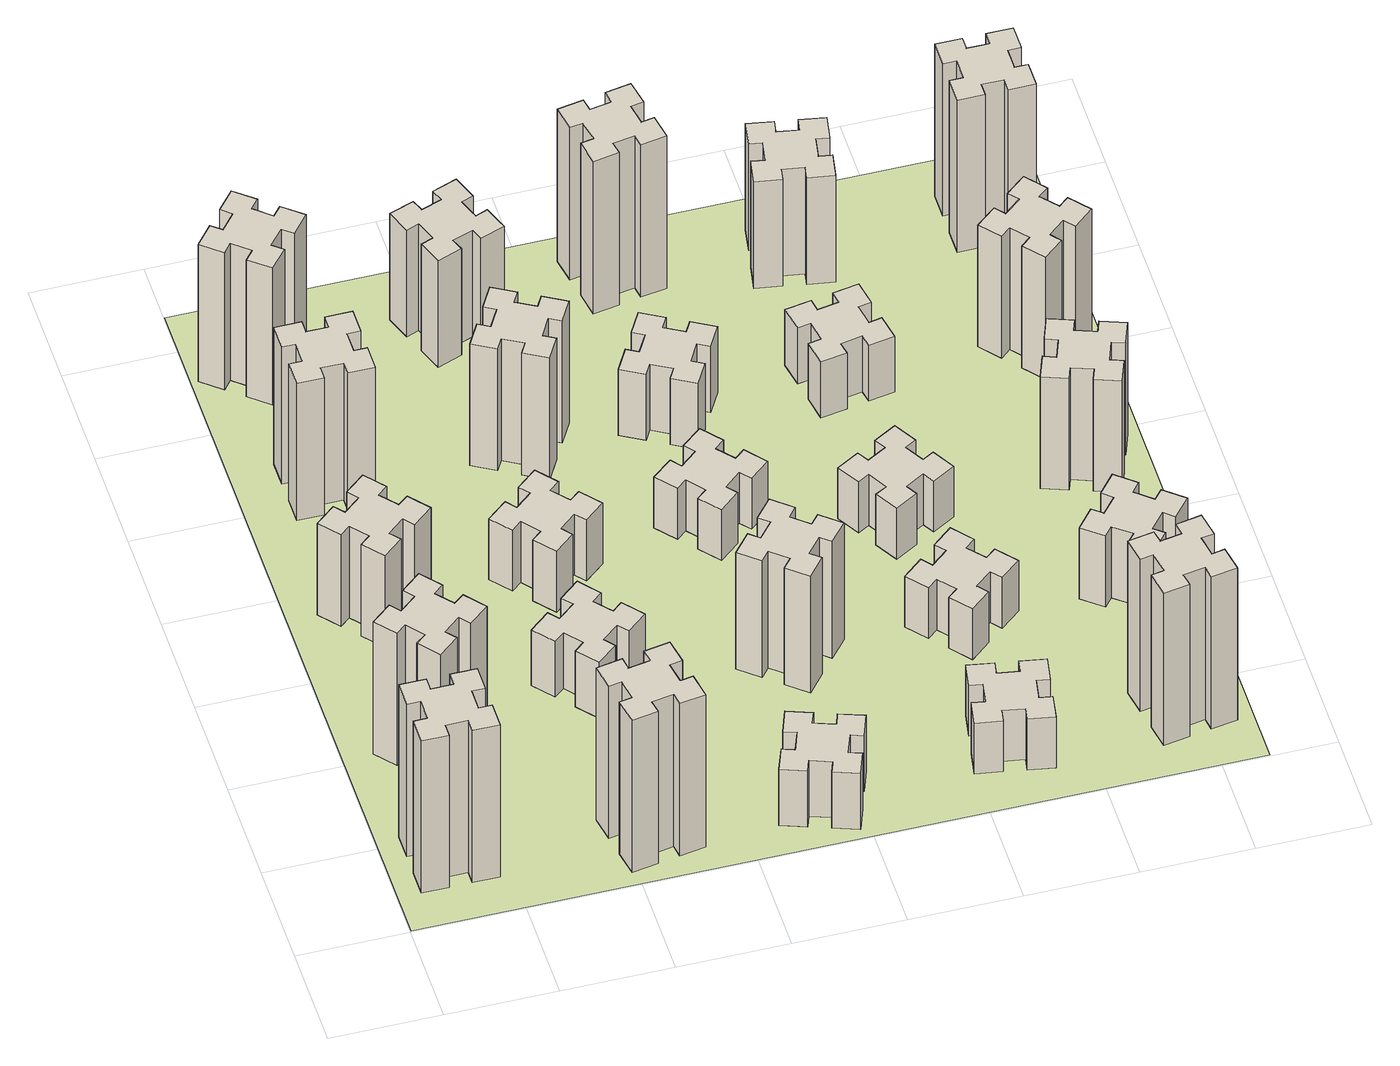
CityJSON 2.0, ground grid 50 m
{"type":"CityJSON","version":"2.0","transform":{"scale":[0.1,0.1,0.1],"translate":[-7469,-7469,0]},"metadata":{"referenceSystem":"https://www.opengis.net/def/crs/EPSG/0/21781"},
"CityObjects":{
"building1":{"type":"Building","attributes":{"class":"1000","function":"1000","usage":"1000","yearOfConstruction":2016,"roofType":"1000","measuredHeight":90,"storeysAboveGround":30,"storeysBelowGround":0},"geometry":[{"type":"Solid","lod":"1","boundaries":[[[[0,1,2,3,4,5,6,7,8,9,10,11,12,13,14,15,16,17,18,19]],[[17,16,20,21]],[[16,15,22,20]],[[15,14,23,22]],[[14,13,24,23]],[[13,12,25,24]],[[12,11,26,25]],[[11,10,27,26]],[[10,9,28,27]],[[9,8,29,28]],[[8,7,30,29]],[[7,6,31,30]],[[6,5,32,31]],[[5,4,33,32]],[[4,3,34,33]],[[3,2,35,34]],[[2,1,36,35]],[[1,0,37,36]],[[0,19,38,37]],[[19,18,39,38]],[[18,17,21,39]],[[24,25,26,27,28,29,30,31,32,33,34,35,36,37,38,39,21,20,22,23]]]]}]},
"building2":{"type":"Building","attributes":{"class":"1000","function":"1000","usage":"1000","yearOfConstruction":2016,"roofType":"1000","measuredHeight":78,"storeysAboveGround":30,"storeysBelowGround":0},"geometry":[{"type":"Solid","lod":"1","boundaries":[[[[40,41,42,43,44,45,46,47,48,49,50,51,52,53,54,55,56,57,58,59]],[[57,56,60,61]],[[56,55,62,60]],[[55,54,63,62]],[[54,53,64,63]],[[53,52,65,64]],[[52,51,66,65]],[[51,50,67,66]],[[50,49,68,67]],[[49,48,69,68]],[[48,47,70,69]],[[47,46,71,70]],[[46,45,72,71]],[[45,44,73,72]],[[44,43,74,73]],[[43,42,75,74]],[[42,41,76,75]],[[41,40,77,76]],[[40,59,78,77]],[[59,58,79,78]],[[58,57,61,79]],[[64,65,66,67,68,69,70,71,72,73,74,75,76,77,78,79,61,60,62,63]]]]}]},
"building3":{"type":"Building","attributes":{"class":"1000","function":"1000","usage":"1000","yearOfConstruction":2016,"roofType":"1000","measuredHeight":54,"storeysAboveGround":30,"storeysBelowGround":0},"geometry":[{"type":"Solid","lod":"1","boundaries":[[[[80,81,82,83,84,85,86,87,88,89,90,91,92,93,94,95,96,97,98,99]],[[97,96,100,101]],[[96,95,102,100]],[[95,94,103,102]],[[94,93,104,103]],[[93,92,105,104]],[[92,91,106,105]],[[91,90,107,106]],[[90,89,108,107]],[[89,88,109,108]],[[88,87,110,109]],[[87,86,111,110]],[[86,85,112,111]],[[85,84,113,112]],[[84,83,114,113]],[[83,82,115,114]],[[82,81,116,115]],[[81,80,117,116]],[[80,99,118,117]],[[99,98,119,118]],[[98,97,101,119]],[[104,105,106,107,108,109,110,111,112,113,114,115,116,117,118,119,101,100,102,103]]]]}]},
"building4":{"type":"Building","attributes":{"class":"1000","function":"1000","usage":"1000","yearOfConstruction":2016,"roofType":"1000","measuredHeight":81,"storeysAboveGround":30,"storeysBelowGround":0},"geometry":[{"type":"Solid","lod":"1","boundaries":[[[[120,121,122,123,124,125,126,127,128,129,130,131,132,133,134,135,136,137,138,139]],[[137,136,140,141]],[[136,135,142,140]],[[135,134,143,142]],[[134,133,144,143]],[[133,132,145,144]],[[132,131,146,145]],[[131,130,147,146]],[[130,129,148,147]],[[129,128,149,148]],[[128,127,150,149]],[[127,126,151,150]],[[126,125,152,151]],[[125,124,153,152]],[[124,123,154,153]],[[123,122,155,154]],[[122,121,156,155]],[[121,120,157,156]],[[120,139,158,157]],[[139,138,159,158]],[[138,137,141,159]],[[144,145,146,147,148,149,150,151,152,153,154,155,156,157,158,159,141,140,142,143]]]]}]},
"building5":{"type":"Building","attributes":{"class":"1000","function":"1000","usage":"1000","yearOfConstruction":2016,"roofType":"1000","measuredHeight":90,"storeysAboveGround":30,"storeysBelowGround":0},"geometry":[{"type":"Solid","lod":"1","boundaries":[[[[160,161,162,163,164,165,166,167,168,169,170,171,172,173,174,175,176,177,178,179]],[[177,176,180,181]],[[176,175,182,180]],[[175,174,183,182]],[[174,173,184,183]],[[173,172,185,184]],[[172,171,186,185]],[[171,170,187,186]],[[170,169,188,187]],[[169,168,189,188]],[[168,167,190,189]],[[167,166,191,190]],[[166,165,192,191]],[[165,164,193,192]],[[164,163,194,193]],[[163,162,195,194]],[[162,161,196,195]],[[161,160,197,196]],[[160,179,198,197]],[[179,178,199,198]],[[178,177,181,199]],[[184,185,186,187,188,189,190,191,192,193,194,195,196,197,198,199,181,180,182,183]]]]}]},
"building6":{"type":"Building","attributes":{"class":"1000","function":"1000","usage":"1000","yearOfConstruction":2016,"roofType":"1000","measuredHeight":81,"storeysAboveGround":30,"storeysBelowGround":0},"geometry":[{"type":"Solid","lod":"1","boundaries":[[[[200,201,202,203,204,205,206,207,208,209,210,211,212,213,214,215,216,217,218,219]],[[217,216,220,221]],[[216,215,222,220]],[[215,214,223,222]],[[214,213,224,223]],[[213,212,225,224]],[[212,211,226,225]],[[211,210,227,226]],[[210,209,228,227]],[[209,208,229,228]],[[208,207,230,229]],[[207,206,231,230]],[[206,205,232,231]],[[205,204,233,232]],[[204,203,234,233]],[[203,202,235,234]],[[202,201,236,235]],[[201,200,237,236]],[[200,219,238,237]],[[219,218,239,238]],[[218,217,221,239]],[[224,225,226,227,228,229,230,231,232,233,234,235,236,237,238,239,221,220,222,223]]]]}]},
"building7":{"type":"Building","attributes":{"class":"1000","function":"1000","usage":"1000","yearOfConstruction":2016,"roofType":"1000","measuredHeight":33,"storeysAboveGround":30,"storeysBelowGround":0},"geometry":[{"type":"Solid","lod":"1","boundaries":[[[[240,241,242,243,244,245,246,247,248,249,250,251,252,253,254,255,256,257,258,259]],[[257,256,260,261]],[[256,255,262,260]],[[255,254,263,262]],[[254,253,264,263]],[[253,252,265,264]],[[252,251,266,265]],[[251,250,267,266]],[[250,249,268,267]],[[249,248,269,268]],[[248,247,270,269]],[[247,246,271,270]],[[246,245,272,271]],[[245,244,273,272]],[[244,243,274,273]],[[243,242,275,274]],[[242,241,276,275]],[[241,240,277,276]],[[240,259,278,277]],[[259,258,279,278]],[[258,257,261,279]],[[264,265,266,267,268,269,270,271,272,273,274,275,276,277,278,279,261,260,262,263]]]]}]},
"building8":{"type":"Building","attributes":{"class":"1000","function":"1000","usage":"1000","yearOfConstruction":2016,"roofType":"1000","measuredHeight":36,"storeysAboveGround":30,"storeysBelowGround":0},"geometry":[{"type":"Solid","lod":"1","boundaries":[[[[280,281,282,283,284,285,286,287,288,289,290,291,292,293,294,295,296,297,298,299]],[[297,296,300,301]],[[296,295,302,300]],[[295,294,303,302]],[[294,293,304,303]],[[293,292,305,304]],[[292,291,306,305]],[[291,290,307,306]],[[290,289,308,307]],[[289,288,309,308]],[[288,287,310,309]],[[287,286,311,310]],[[286,285,312,311]],[[285,284,313,312]],[[284,283,314,313]],[[283,282,315,314]],[[282,281,316,315]],[[281,280,317,316]],[[280,299,318,317]],[[299,298,319,318]],[[298,297,301,319]],[[304,305,306,307,308,309,310,311,312,313,314,315,316,317,318,319,301,300,302,303]]]]}]},
"building9":{"type":"Building","attributes":{"class":"1000","function":"1000","usage":"1000","yearOfConstruction":2016,"roofType":"1000","measuredHeight":33,"storeysAboveGround":30,"storeysBelowGround":0},"geometry":[{"type":"Solid","lod":"1","boundaries":[[[[320,321,322,323,324,325,326,327,328,329,330,331,332,333,334,335,336,337,338,339]],[[337,336,340,341]],[[336,335,342,340]],[[335,334,343,342]],[[334,333,344,343]],[[333,332,345,344]],[[332,331,346,345]],[[331,330,347,346]],[[330,329,348,347]],[[329,328,349,348]],[[328,327,350,349]],[[327,326,351,350]],[[326,325,352,351]],[[325,324,353,352]],[[324,323,354,353]],[[323,322,355,354]],[[322,321,356,355]],[[321,320,357,356]],[[320,339,358,357]],[[339,338,359,358]],[[338,337,341,359]],[[344,345,346,347,348,349,350,351,352,353,354,355,356,357,358,359,341,340,342,343]]]]}]},
"building10":{"type":"Building","attributes":{"class":"1000","function":"1000","usage":"1000","yearOfConstruction":2016,"roofType":"1000","measuredHeight":72,"storeysAboveGround":30,"storeysBelowGround":0},"geometry":[{"type":"Solid","lod":"1","boundaries":[[[[360,361,362,363,364,365,366,367,368,369,370,371,372,373,374,375,376,377,378,379]],[[377,376,380,381]],[[376,375,382,380]],[[375,374,383,382]],[[374,373,384,383]],[[373,372,385,384]],[[372,371,386,385]],[[371,370,387,386]],[[370,369,388,387]],[[369,368,389,388]],[[368,367,390,389]],[[367,366,391,390]],[[366,365,392,391]],[[365,364,393,392]],[[364,363,394,393]],[[363,362,395,394]],[[362,361,396,395]],[[361,360,397,396]],[[360,379,398,397]],[[379,378,399,398]],[[378,377,381,399]],[[384,385,386,387,388,389,390,391,392,393,394,395,396,397,398,399,381,380,382,383]]]]}]},
"building11":{"type":"Building","attributes":{"class":"1000","function":"1000","usage":"1000","yearOfConstruction":2016,"roofType":"1000","measuredHeight":63,"storeysAboveGround":30,"storeysBelowGround":0},"geometry":[{"type":"Solid","lod":"1","boundaries":[[[[400,401,402,403,404,405,406,407,408,409,410,411,412,413,414,415,416,417,418,419]],[[417,416,420,421]],[[416,415,422,420]],[[415,414,423,422]],[[414,413,424,423]],[[413,412,425,424]],[[412,411,426,425]],[[411,410,427,426]],[[410,409,428,427]],[[409,408,429,428]],[[408,407,430,429]],[[407,406,431,430]],[[406,405,432,431]],[[405,404,433,432]],[[404,403,434,433]],[[403,402,435,434]],[[402,401,436,435]],[[401,400,437,436]],[[400,419,438,437]],[[419,418,439,438]],[[418,417,421,439]],[[424,425,426,427,428,429,430,431,432,433,434,435,436,437,438,439,421,420,422,423]]]]}]},
"building12":{"type":"Building","attributes":{"class":"1000","function":"1000","usage":"1000","yearOfConstruction":2016,"roofType":"1000","measuredHeight":69,"storeysAboveGround":30,"storeysBelowGround":0},"geometry":[{"type":"Solid","lod":"1","boundaries":[[[[440,441,442,443,444,445,446,447,448,449,450,451,452,453,454,455,456,457,458,459]],[[457,456,460,461]],[[456,455,462,460]],[[455,454,463,462]],[[454,453,464,463]],[[453,452,465,464]],[[452,451,466,465]],[[451,450,467,466]],[[450,449,468,467]],[[449,448,469,468]],[[448,447,470,469]],[[447,446,471,470]],[[446,445,472,471]],[[445,444,473,472]],[[444,443,474,473]],[[443,442,475,474]],[[442,441,476,475]],[[441,440,477,476]],[[440,459,478,477]],[[459,458,479,478]],[[458,457,461,479]],[[464,465,466,467,468,469,470,471,472,473,474,475,476,477,478,479,461,460,462,463]]]]}]},
"building13":{"type":"Building","attributes":{"class":"1000","function":"1000","usage":"1000","yearOfConstruction":2016,"roofType":"1000","measuredHeight":30,"storeysAboveGround":30,"storeysBelowGround":0},"geometry":[{"type":"Solid","lod":"1","boundaries":[[[[480,481,482,483,484,485,486,487,488,489,490,491,492,493,494,495,496,497,498,499]],[[497,496,500,501]],[[496,495,502,500]],[[495,494,503,502]],[[494,493,504,503]],[[493,492,505,504]],[[492,491,506,505]],[[491,490,507,506]],[[490,489,508,507]],[[489,488,509,508]],[[488,487,510,509]],[[487,486,511,510]],[[486,485,512,511]],[[485,484,513,512]],[[484,483,514,513]],[[483,482,515,514]],[[482,481,516,515]],[[481,480,517,516]],[[480,499,518,517]],[[499,498,519,518]],[[498,497,501,519]],[[504,505,506,507,508,509,510,511,512,513,514,515,516,517,518,519,501,500,502,503]]]]}]},
"building14":{"type":"Building","attributes":{"class":"1000","function":"1000","usage":"1000","yearOfConstruction":2016,"roofType":"1000","measuredHeight":39,"storeysAboveGround":30,"storeysBelowGround":0},"geometry":[{"type":"Solid","lod":"1","boundaries":[[[[520,521,522,523,524,525,526,527,528,529,530,531,532,533,534,535,536,537,538,539]],[[537,536,540,541]],[[536,535,542,540]],[[535,534,543,542]],[[534,533,544,543]],[[533,532,545,544]],[[532,531,546,545]],[[531,530,547,546]],[[530,529,548,547]],[[529,528,549,548]],[[528,527,550,549]],[[527,526,551,550]],[[526,525,552,551]],[[525,524,553,552]],[[524,523,554,553]],[[523,522,555,554]],[[522,521,556,555]],[[521,520,557,556]],[[520,539,558,557]],[[539,538,559,558]],[[538,537,541,559]],[[544,545,546,547,548,549,550,551,552,553,554,555,556,557,558,559,541,540,542,543]]]]}]},
"building15":{"type":"Building","attributes":{"class":"1000","function":"1000","usage":"1000","yearOfConstruction":2016,"roofType":"1000","measuredHeight":30,"storeysAboveGround":30,"storeysBelowGround":0},"geometry":[{"type":"Solid","lod":"1","boundaries":[[[[560,561,562,563,564,565,566,567,568,569,570,571,572,573,574,575,576,577,578,579]],[[577,576,580,581]],[[576,575,582,580]],[[575,574,583,582]],[[574,573,584,583]],[[573,572,585,584]],[[572,571,586,585]],[[571,570,587,586]],[[570,569,588,587]],[[569,568,589,588]],[[568,567,590,589]],[[567,566,591,590]],[[566,565,592,591]],[[565,564,593,592]],[[564,563,594,593]],[[563,562,595,594]],[[562,561,596,595]],[[561,560,597,596]],[[560,579,598,597]],[[579,578,599,598]],[[578,577,581,599]],[[584,585,586,587,588,589,590,591,592,593,594,595,596,597,598,599,581,580,582,583]]]]}]},
"building16":{"type":"Building","attributes":{"class":"1000","function":"1000","usage":"1000","yearOfConstruction":2016,"roofType":"1000","measuredHeight":90,"storeysAboveGround":30,"storeysBelowGround":0},"geometry":[{"type":"Solid","lod":"1","boundaries":[[[[600,601,602,603,604,605,606,607,608,609,610,611,612,613,614,615,616,617,618,619]],[[617,616,620,621]],[[616,615,622,620]],[[615,614,623,622]],[[614,613,624,623]],[[613,612,625,624]],[[612,611,626,625]],[[611,610,627,626]],[[610,609,628,627]],[[609,608,629,628]],[[608,607,630,629]],[[607,606,631,630]],[[606,605,632,631]],[[605,604,633,632]],[[604,603,634,633]],[[603,602,635,634]],[[602,601,636,635]],[[601,600,637,636]],[[600,619,638,637]],[[619,618,639,638]],[[618,617,621,639]],[[624,625,626,627,628,629,630,631,632,633,634,635,636,637,638,639,621,620,622,623]]]]}]},
"building17":{"type":"Building","attributes":{"class":"1000","function":"1000","usage":"1000","yearOfConstruction":2016,"roofType":"1000","measuredHeight":30,"storeysAboveGround":30,"storeysBelowGround":0},"geometry":[{"type":"Solid","lod":"1","boundaries":[[[[640,641,642,643,644,645,646,647,648,649,650,651,652,653,654,655,656,657,658,659]],[[657,656,660,661]],[[656,655,662,660]],[[655,654,663,662]],[[654,653,664,663]],[[653,652,665,664]],[[652,651,666,665]],[[651,650,667,666]],[[650,649,668,667]],[[649,648,669,668]],[[648,647,670,669]],[[647,646,671,670]],[[646,645,672,671]],[[645,644,673,672]],[[644,643,674,673]],[[643,642,675,674]],[[642,641,676,675]],[[641,640,677,676]],[[640,659,678,677]],[[659,658,679,678]],[[658,657,661,679]],[[664,665,666,667,668,669,670,671,672,673,674,675,676,677,678,679,661,660,662,663]]]]}]},
"building18":{"type":"Building","attributes":{"class":"1000","function":"1000","usage":"1000","yearOfConstruction":2016,"roofType":"1000","measuredHeight":30,"storeysAboveGround":30,"storeysBelowGround":0},"geometry":[{"type":"Solid","lod":"1","boundaries":[[[[680,681,682,683,684,685,686,687,688,689,690,691,692,693,694,695,696,697,698,699]],[[697,696,700,701]],[[696,695,702,700]],[[695,694,703,702]],[[694,693,704,703]],[[693,692,705,704]],[[692,691,706,705]],[[691,690,707,706]],[[690,689,708,707]],[[689,688,709,708]],[[688,687,710,709]],[[687,686,711,710]],[[686,685,712,711]],[[685,684,713,712]],[[684,683,714,713]],[[683,682,715,714]],[[682,681,716,715]],[[681,680,717,716]],[[680,699,718,717]],[[699,698,719,718]],[[698,697,701,719]],[[704,705,706,707,708,709,710,711,712,713,714,715,716,717,718,719,701,700,702,703]]]]}]},
"building19":{"type":"Building","attributes":{"class":"1000","function":"1000","usage":"1000","yearOfConstruction":2016,"roofType":"1000","measuredHeight":33,"storeysAboveGround":30,"storeysBelowGround":0},"geometry":[{"type":"Solid","lod":"1","boundaries":[[[[720,721,722,723,724,725,726,727,728,729,730,731,732,733,734,735,736,737,738,739]],[[737,736,740,741]],[[736,735,742,740]],[[735,734,743,742]],[[734,733,744,743]],[[733,732,745,744]],[[732,731,746,745]],[[731,730,747,746]],[[730,729,748,747]],[[729,728,749,748]],[[728,727,750,749]],[[727,726,751,750]],[[726,725,752,751]],[[725,724,753,752]],[[724,723,754,753]],[[723,722,755,754]],[[722,721,756,755]],[[721,720,757,756]],[[720,739,758,757]],[[739,738,759,758]],[[738,737,741,759]],[[744,745,746,747,748,749,750,751,752,753,754,755,756,757,758,759,741,740,742,743]]]]}]},
"building20":{"type":"Building","attributes":{"class":"1000","function":"1000","usage":"1000","yearOfConstruction":2016,"roofType":"1000","measuredHeight":90,"storeysAboveGround":30,"storeysBelowGround":0},"geometry":[{"type":"Solid","lod":"1","boundaries":[[[[760,761,762,763,764,765,766,767,768,769,770,771,772,773,774,775,776,777,778,779]],[[777,776,780,781]],[[776,775,782,780]],[[775,774,783,782]],[[774,773,784,783]],[[773,772,785,784]],[[772,771,786,785]],[[771,770,787,786]],[[770,769,788,787]],[[769,768,789,788]],[[768,767,790,789]],[[767,766,791,790]],[[766,765,792,791]],[[765,764,793,792]],[[764,763,794,793]],[[763,762,795,794]],[[762,761,796,795]],[[761,760,797,796]],[[760,779,798,797]],[[779,778,799,798]],[[778,777,781,799]],[[784,785,786,787,788,789,790,791,792,793,794,795,796,797,798,799,781,780,782,783]]]]}]},
"building21":{"type":"Building","attributes":{"class":"1000","function":"1000","usage":"1000","yearOfConstruction":2016,"roofType":"1000","measuredHeight":63,"storeysAboveGround":30,"storeysBelowGround":0},"geometry":[{"type":"Solid","lod":"1","boundaries":[[[[800,801,802,803,804,805,806,807,808,809,810,811,812,813,814,815,816,817,818,819]],[[817,816,820,821]],[[816,815,822,820]],[[815,814,823,822]],[[814,813,824,823]],[[813,812,825,824]],[[812,811,826,825]],[[811,810,827,826]],[[810,809,828,827]],[[809,808,829,828]],[[808,807,830,829]],[[807,806,831,830]],[[806,805,832,831]],[[805,804,833,832]],[[804,803,834,833]],[[803,802,835,834]],[[802,801,836,835]],[[801,800,837,836]],[[800,819,838,837]],[[819,818,839,838]],[[818,817,821,839]],[[824,825,826,827,828,829,830,831,832,833,834,835,836,837,838,839,821,820,822,823]]]]}]},
"building22":{"type":"Building","attributes":{"class":"1000","function":"1000","usage":"1000","yearOfConstruction":2016,"roofType":"1000","measuredHeight":42,"storeysAboveGround":30,"storeysBelowGround":0},"geometry":[{"type":"Solid","lod":"1","boundaries":[[[[840,841,842,843,844,845,846,847,848,849,850,851,852,853,854,855,856,857,858,859]],[[857,856,860,861]],[[856,855,862,860]],[[855,854,863,862]],[[854,853,864,863]],[[853,852,865,864]],[[852,851,866,865]],[[851,850,867,866]],[[850,849,868,867]],[[849,848,869,868]],[[848,847,870,869]],[[847,846,871,870]],[[846,845,872,871]],[[845,844,873,872]],[[844,843,874,873]],[[843,842,875,874]],[[842,841,876,875]],[[841,840,877,876]],[[840,859,878,877]],[[859,858,879,878]],[[858,857,861,879]],[[864,865,866,867,868,869,870,871,872,873,874,875,876,877,878,879,861,860,862,863]]]]}]},
"building23":{"type":"Building","attributes":{"class":"1000","function":"1000","usage":"1000","yearOfConstruction":2016,"roofType":"1000","measuredHeight":66,"storeysAboveGround":30,"storeysBelowGround":0},"geometry":[{"type":"Solid","lod":"1","boundaries":[[[[880,881,882,883,884,885,886,887,888,889,890,891,892,893,894,895,896,897,898,899]],[[897,896,900,901]],[[896,895,902,900]],[[895,894,903,902]],[[894,893,904,903]],[[893,892,905,904]],[[892,891,906,905]],[[891,890,907,906]],[[890,889,908,907]],[[889,888,909,908]],[[888,887,910,909]],[[887,886,911,910]],[[886,885,912,911]],[[885,884,913,912]],[[884,883,914,913]],[[883,882,915,914]],[[882,881,916,915]],[[881,880,917,916]],[[880,899,918,917]],[[899,898,919,918]],[[898,897,901,919]],[[904,905,906,907,908,909,910,911,912,913,914,915,916,917,918,919,901,900,902,903]]]]}]},
"building24":{"type":"Building","attributes":{"class":"1000","function":"1000","usage":"1000","yearOfConstruction":2016,"roofType":"1000","measuredHeight":72,"storeysAboveGround":30,"storeysBelowGround":0},"geometry":[{"type":"Solid","lod":"1","boundaries":[[[[920,921,922,923,924,925,926,927,928,929,930,931,932,933,934,935,936,937,938,939]],[[937,936,940,941]],[[936,935,942,940]],[[935,934,943,942]],[[934,933,944,943]],[[933,932,945,944]],[[932,931,946,945]],[[931,930,947,946]],[[930,929,948,947]],[[929,928,949,948]],[[928,927,950,949]],[[927,926,951,950]],[[926,925,952,951]],[[925,924,953,952]],[[924,923,954,953]],[[923,922,955,954]],[[922,921,956,955]],[[921,920,957,956]],[[920,939,958,957]],[[939,938,959,958]],[[938,937,941,959]],[[944,945,946,947,948,949,950,951,952,953,954,955,956,957,958,959,941,940,942,943]]]]}]},
"building25":{"type":"Building","attributes":{"class":"1000","function":"1000","usage":"1000","yearOfConstruction":2016,"roofType":"1000","measuredHeight":90,"storeysAboveGround":30,"storeysBelowGround":0},"geometry":[{"type":"Solid","lod":"1","boundaries":[[[[960,961,962,963,964,965,966,967,968,969,970,971,972,973,974,975,976,977,978,979]],[[977,976,980,981]],[[976,975,982,980]],[[975,974,983,982]],[[974,973,984,983]],[[973,972,985,984]],[[972,971,986,985]],[[971,970,987,986]],[[970,969,988,987]],[[969,968,989,988]],[[968,967,990,989]],[[967,966,991,990]],[[966,965,992,991]],[[965,964,993,992]],[[964,963,994,993]],[[963,962,995,994]],[[962,961,996,995]],[[961,960,997,996]],[[960,979,998,997]],[[979,978,999,998]],[[978,977,981,999]],[[984,985,986,987,988,989,990,991,992,993,994,995,996,997,998,999,981,980,982,983]]]]}]},
"landuse1":{"type":"LandUse","attributes":{"name":"plot1","function":"1010"},"geometry":[{"type":"MultiSurface","lod":"1","boundaries":[[[1000,1001,1002,1003]]]}]}
},
"vertices":[
[165,425,0],[165,325,0],[105,325,0],[105,205,0],[225,205,0],[225,265,0],[325,265,0],[325,205,0],[445,205,0],[445,325,0],[385,325,0],[385,425,0],[445,425,0],[445,545,0],[325,545,0],[325,485,0],[225,485,0],[225,545,0],[105,545,0],[105,425,0],[225,485,900],[225,545,900],[325,485,900],[325,545,900],[445,545,900],[445,425,900],[385,425,900],[385,325,900],[445,325,900],[445,205,900],[325,205,900],[325,265,900],[225,265,900],[225,205,900],[105,205,900],[105,325,900],[165,325,900],[165,425,900],[105,425,900],[105,545,900],
[408,899,0],[484,963,0],[523,917,0],[615,994,0],[538,1086,0],[492,1048,0],[427,1124,0],[473,1163,0],[396,1255,0],[304,1178,0],[343,1132,0],[266,1067,0],[228,1113,0],[136,1036,0],[213,944,0],[259,983,0],[323,906,0],[277,868,0],[354,776,0],[446,853,0],[323,906,780],[277,868,780],[259,983,780],[213,944,780],[136,1036,780],[228,1113,780],[266,1067,780],[343,1132,780],[304,1178,780],[396,1255,780],[473,1163,780],[427,1124,780],[492,1048,780],[538,1086,780],[615,994,780],[523,917,780],[484,963,780],[408,899,780],[446,853,780],[354,776,780],
[492,1888,0],[427,1964,0],[473,2003,0],[396,2095,0],[304,2018,0],[343,1972,0],[266,1907,0],[228,1953,0],[136,1876,0],[213,1784,0],[259,1823,0],[323,1746,0],[277,1708,0],[354,1616,0],[446,1693,0],[408,1739,0],[484,1803,0],[523,1757,0],[615,1834,0],[538,1926,0],[484,1803,540],[523,1757,540],[408,1739,540],[446,1693,540],[354,1616,540],[277,1708,540],[323,1746,540],[259,1823,540],[213,1784,540],[136,1876,540],[228,1953,540],[266,1907,540],[343,1972,540],[304,2018,540],[396,2095,540],[473,2003,540],[427,1964,540],[492,1888,540],[538,1926,540],[615,1834,540],
[485,2545,0],[485,2645,0],[545,2645,0],[545,2765,0],[425,2765,0],[425,2705,0],[325,2705,0],[325,2765,0],[205,2765,0],[205,2645,0],[265,2645,0],[265,2545,0],[205,2545,0],[205,2425,0],[325,2425,0],[325,2485,0],[425,2485,0],[425,2425,0],[545,2425,0],[545,2545,0],[425,2485,810],[425,2425,810],[325,2485,810],[325,2425,810],[205,2425,810],[205,2545,810],[265,2545,810],[265,2645,810],[205,2645,810],[205,2765,810],[325,2765,810],[325,2705,810],[425,2705,810],[425,2765,810],[545,2765,810],[545,2645,810],[485,2645,810],[485,2545,810],[545,2545,810],[545,2425,810],
[1085,158,0],[1184,176,0],[1194,117,0],[1312,137,0],[1291,256,0],[1232,245,0],[1215,344,0],[1274,354,0],[1253,472,0],[1135,451,0],[1145,392,0],[1047,375,0],[1037,434,0],[918,413,0],[939,295,0],[998,305,0],[1016,207,0],[957,197,0],[977,78,0],[1096,99,0],[1016,207,900],[957,197,900],[998,305,900],[939,295,900],[918,413,900],[1037,434,900],[1047,375,900],[1145,392,900],[1135,451,900],[1253,472,900],[1274,354,900],[1215,344,900],[1232,245,900],[1291,256,900],[1312,137,900],[1194,117,900],[1184,176,900],[1085,158,900],[1096,99,900],[977,78,900],
[384,3387,0],[308,3452,0],[346,3498,0],[254,3575,0],[177,3483,0],[223,3444,0],[159,3368,0],[113,3406,0],[36,3314,0],[128,3237,0],[166,3283,0],[243,3219,0],[204,3173,0],[296,3096,0],[373,3188,0],[327,3226,0],[392,3303,0],[438,3264,0],[515,3356,0],[423,3433,0],[392,3303,810],[438,3264,810],[327,3226,810],[373,3188,810],[296,3096,810],[204,3173,810],[243,3219,810],[166,3283,810],[128,3237,810],[36,3314,810],[113,3406,810],[159,3368,810],[223,3444,810],[177,3483,810],[254,3575,810],[346,3498,810],[308,3452,810],[384,3387,810],[423,3433,810],[515,3356,810],
[1083,1332,0],[1006,1267,0],[968,1313,0],[876,1236,0],[953,1144,0],[999,1183,0],[1063,1106,0],[1017,1068,0],[1094,976,0],[1186,1053,0],[1148,1099,0],[1224,1163,0],[1263,1117,0],[1355,1194,0],[1278,1286,0],[1232,1248,0],[1167,1324,0],[1213,1363,0],[1136,1455,0],[1044,1378,0],[1167,1324,330],[1213,1363,330],[1232,1248,330],[1278,1286,330],[1355,1194,330],[1263,1117,330],[1224,1163,330],[1148,1099,330],[1186,1053,330],[1094,976,330],[1017,1068,330],[1063,1106,330],[999,1183,330],[953,1144,330],[876,1236,330],[968,1313,330],[1006,1267,330],[1083,1332,330],[1044,1378,330],[1136,1455,330],
[1083,1972,0],[1006,1907,0],[968,1953,0],[876,1876,0],[953,1784,0],[999,1823,0],[1063,1746,0],[1017,1708,0],[1094,1616,0],[1186,1693,0],[1148,1739,0],[1224,1803,0],[1263,1757,0],[1355,1834,0],[1278,1926,0],[1232,1888,0],[1167,1964,0],[1213,2003,0],[1136,2095,0],[1044,2018,0],[1167,1964,360],[1213,2003,360],[1232,1888,360],[1278,1926,360],[1355,1834,360],[1263,1757,360],[1224,1803,360],[1148,1739,360],[1186,1693,360],[1094,1616,360],[1017,1708,360],[1063,1746,360],[999,1823,360],[953,1784,360],[876,1876,360],[968,1953,360],[1006,1907,360],[1083,1972,360],[1044,2018,360],[1136,2095,360],
[1769,360,0],[1735,266,0],[1679,287,0],[1637,174,0],[1750,133,0],[1771,189,0],[1865,155,0],[1844,99,0],[1957,57,0],[1998,170,0],[1942,191,0],[1976,285,0],[2032,264,0],[2073,377,0],[1960,418,0],[1940,362,0],[1846,396,0],[1867,452,0],[1754,493,0],[1713,380,0],[1846,396,330],[1867,452,330],[1940,362,330],[1960,418,330],[2073,377,330],[2032,264,330],[1976,285,330],[1942,191,330],[1998,170,330],[1957,57,330],[1844,99,330],[1865,155,330],[1771,189,330],[1750,133,330],[1637,174,330],[1679,287,330],[1735,266,330],[1769,360,330],[1713,380,330],[1754,493,330],
[1314,2666,0],[1227,2716,0],[1257,2768,0],[1153,2828,0],[1093,2724,0],[1145,2694,0],[1095,2607,0],[1043,2637,0],[983,2533,0],[1087,2473,0],[1117,2525,0],[1204,2475,0],[1174,2423,0],[1278,2363,0],[1338,2467,0],[1286,2497,0],[1336,2584,0],[1388,2554,0],[1448,2658,0],[1344,2718,0],[1336,2584,720],[1388,2554,720],[1286,2497,720],[1338,2467,720],[1278,2363,720],[1174,2423,720],[1204,2475,720],[1117,2525,720],[1087,2473,720],[983,2533,720],[1043,2637,720],[1095,2607,720],[1145,2694,720],[1093,2724,720],[1153,2828,720],[1257,2768,720],[1227,2716,720],[1314,2666,720],[1344,2718,720],[1448,2658,720],
[1125,3456,0],[1031,3422,0],[1010,3478,0],[897,3437,0],[939,3324,0],[995,3345,0],[1029,3251,0],[973,3230,0],[1014,3117,0],[1127,3159,0],[1106,3215,0],[1200,3249,0],[1220,3193,0],[1333,3234,0],[1292,3347,0],[1236,3326,0],[1202,3420,0],[1258,3440,0],[1217,3553,0],[1104,3512,0],[1202,3420,630],[1258,3440,630],[1236,3326,630],[1292,3347,630],[1333,3234,630],[1220,3193,630],[1200,3249,630],[1106,3215,630],[1127,3159,630],[1014,3117,630],[973,3230,630],[1029,3251,630],[995,3345,630],[939,3324,630],[897,3437,630],[1010,3478,630],[1031,3422,630],[1125,3456,630],[1104,3512,630],[1217,3553,630],
[1846,1063,0],[1923,999,0],[1884,953,0],[1976,876,0],[2053,968,0],[2007,1006,0],[2072,1083,0],[2118,1044,0],[2195,1136,0],[2103,1213,0],[2064,1167,0],[1988,1232,0],[2026,1278,0],[1934,1355,0],[1857,1263,0],[1903,1224,0],[1839,1148,0],[1793,1186,0],[1716,1094,0],[1808,1017,0],[1839,1148,690],[1793,1186,690],[1903,1224,690],[1857,1263,690],[1934,1355,690],[2026,1278,690],[1988,1232,690],[2064,1167,690],[2103,1213,690],[2195,1136,690],[2118,1044,690],[2072,1083,690],[2007,1006,690],[2053,968,690],[1976,876,690],[1884,953,690],[1923,999,690],[1846,1063,690],[1808,1017,690],[1716,1094,690],
[1972,1988,0],[1907,2064,0],[1953,2103,0],[1876,2195,0],[1784,2118,0],[1823,2072,0],[1746,2007,0],[1708,2053,0],[1616,1976,0],[1693,1884,0],[1739,1923,0],[1803,1846,0],[1757,1808,0],[1834,1716,0],[1926,1793,0],[1888,1839,0],[1964,1903,0],[2003,1857,0],[2095,1934,0],[2018,2026,0],[1964,1903,300],[2003,1857,300],[1888,1839,300],[1926,1793,300],[1834,1716,300],[1757,1808,300],[1803,1846,300],[1739,1923,300],[1693,1884,300],[1616,1976,300],[1708,2053,300],[1746,2007,300],[1823,2072,300],[1784,2118,300],[1876,2195,300],[1953,2103,300],[1907,2064,300],[1972,1988,300],[2018,2026,300],[2095,1934,300],
[1926,2497,0],[1976,2584,0],[2028,2554,0],[2088,2658,0],[1984,2718,0],[1954,2666,0],[1867,2716,0],[1897,2768,0],[1793,2828,0],[1733,2724,0],[1785,2694,0],[1735,2607,0],[1683,2637,0],[1623,2533,0],[1727,2473,0],[1757,2525,0],[1844,2475,0],[1814,2423,0],[1918,2363,0],[1978,2467,0],[1844,2475,390],[1814,2423,390],[1757,2525,390],[1727,2473,390],[1623,2533,390],[1683,2637,390],[1735,2607,390],[1785,2694,390],[1733,2724,390],[1793,2828,390],[1897,2768,390],[1867,2716,390],[1954,2666,390],[1984,2718,390],[2088,2658,390],[2028,2554,390],[1976,2584,390],[1926,2497,390],[1978,2467,390],[1918,2363,390],
[2596,444,0],[2578,345,0],[2519,356,0],[2498,237,0],[2617,217,0],[2627,276,0],[2725,258,0],[2715,199,0],[2833,178,0],[2854,297,0],[2795,307,0],[2812,405,0],[2871,395,0],[2892,513,0],[2774,534,0],[2764,475,0],[2665,492,0],[2676,551,0],[2557,572,0],[2537,454,0],[2665,492,300],[2676,551,300],[2764,475,300],[2774,534,300],[2892,513,300],[2871,395,300],[2812,405,300],[2795,307,300],[2854,297,300],[2833,178,300],[2715,199,300],[2725,258,300],[2627,276,300],[2617,217,300],[2498,237,300],[2519,356,300],[2578,345,300],[2596,444,300],[2537,454,300],[2557,572,300],
[1885,3552,0],[1787,3535,0],[1777,3594,0],[1658,3573,0],[1679,3455,0],[1738,3465,0],[1756,3367,0],[1697,3357,0],[1717,3238,0],[1836,3259,0],[1825,3318,0],[1924,3336,0],[1934,3277,0],[2052,3297,0],[2031,3416,0],[1972,3405,0],[1955,3504,0],[2014,3514,0],[1993,3632,0],[1875,3611,0],[1955,3504,900],[2014,3514,900],[1972,3405,900],[2031,3416,900],[2052,3297,900],[1934,3277,900],[1924,3336,900],[1825,3318,900],[1836,3259,900],[1717,3238,900],[1697,3357,900],[1756,3367,900],[1738,3465,900],[1679,3455,900],[1658,3573,900],[1777,3594,900],[1787,3535,900],[1885,3552,900],[1875,3611,900],[1993,3632,900],
[2728,999,0],[2804,1063,0],[2843,1017,0],[2935,1094,0],[2858,1186,0],[2812,1148,0],[2747,1224,0],[2793,1263,0],[2716,1355,0],[2624,1278,0],[2663,1232,0],[2586,1167,0],[2548,1213,0],[2456,1136,0],[2533,1044,0],[2579,1083,0],[2643,1006,0],[2597,968,0],[2674,876,0],[2766,953,0],[2643,1006,300],[2597,968,300],[2579,1083,300],[2533,1044,300],[2456,1136,300],[2548,1213,300],[2586,1167,300],[2663,1232,300],[2624,1278,300],[2716,1355,300],[2793,1263,300],[2747,1224,300],[2812,1148,300],[2858,1186,300],[2935,1094,300],[2843,1017,300],[2804,1063,300],[2728,999,300],[2766,953,300],[2674,876,300],
[2475,1744,0],[2525,1657,0],[2473,1627,0],[2533,1523,0],[2637,1583,0],[2607,1635,0],[2694,1685,0],[2724,1633,0],[2828,1693,0],[2768,1797,0],[2716,1767,0],[2666,1854,0],[2718,1884,0],[2658,1988,0],[2554,1928,0],[2584,1876,0],[2497,1826,0],[2467,1878,0],[2363,1818,0],[2423,1714,0],[2497,1826,300],[2467,1878,300],[2584,1876,300],[2554,1928,300],[2658,1988,300],[2718,1884,300],[2666,1854,300],[2716,1767,300],[2768,1797,300],[2828,1693,300],[2724,1633,300],[2694,1685,300],[2607,1635,300],[2637,1583,300],[2533,1523,300],[2473,1627,300],[2525,1657,300],[2475,1744,300],[2423,1714,300],[2363,1818,300],
[2478,2625,0],[2496,2527,0],[2437,2517,0],[2457,2398,0],[2576,2419,0],[2565,2478,0],[2664,2496,0],[2674,2437,0],[2792,2457,0],[2771,2576,0],[2712,2565,0],[2695,2664,0],[2754,2674,0],[2733,2792,0],[2615,2771,0],[2625,2712,0],[2527,2695,0],[2517,2754,0],[2398,2733,0],[2419,2615,0],[2527,2695,330],[2517,2754,330],[2625,2712,330],[2615,2771,330],[2733,2792,330],[2754,2674,330],[2695,2664,330],[2712,2565,330],[2771,2576,330],[2792,2457,330],[2674,2437,330],[2664,2496,330],[2565,2478,330],[2576,2419,330],[2457,2398,330],[2437,2517,330],[2496,2527,330],[2478,2625,330],[2419,2615,330],[2398,2733,330],
[3465,492,0],[3367,475,0],[3357,534,0],[3238,513,0],[3259,395,0],[3318,405,0],[3336,307,0],[3277,297,0],[3297,178,0],[3416,199,0],[3405,258,0],[3504,276,0],[3514,217,0],[3632,237,0],[3611,356,0],[3552,345,0],[3535,444,0],[3594,454,0],[3573,572,0],[3455,551,0],[3535,444,900],[3594,454,900],[3552,345,900],[3611,356,900],[3632,237,900],[3514,217,900],[3504,276,900],[3405,258,900],[3416,199,900],[3297,178,900],[3277,297,900],[3336,307,900],[3318,405,900],[3259,395,900],[3238,513,900],[3357,534,900],[3367,475,900],[3465,492,900],[3455,551,900],[3573,572,900],
[2496,3404,0],[2478,3305,0],[2419,3316,0],[2398,3197,0],[2517,3177,0],[2527,3236,0],[2625,3218,0],[2615,3159,0],[2733,3138,0],[2754,3257,0],[2695,3267,0],[2712,3365,0],[2771,3355,0],[2792,3473,0],[2674,3494,0],[2664,3435,0],[2565,3452,0],[2576,3511,0],[2457,3532,0],[2437,3414,0],[2565,3452,630],[2576,3511,630],[2664,3435,630],[2674,3494,630],[2792,3473,630],[2771,3355,630],[2712,3365,630],[2695,3267,630],[2754,3257,630],[2733,3138,630],[2615,3159,630],[2625,3218,630],[2527,3236,630],[2517,3177,630],[2398,3197,630],[2419,3316,630],[2478,3305,630],[2496,3404,630],[2437,3414,630],[2457,3532,630],
[3544,1167,0],[3468,1232,0],[3506,1278,0],[3414,1355,0],[3337,1263,0],[3383,1224,0],[3319,1148,0],[3273,1186,0],[3196,1094,0],[3288,1017,0],[3326,1063,0],[3403,999,0],[3364,953,0],[3456,876,0],[3533,968,0],[3487,1006,0],[3552,1083,0],[3598,1044,0],[3675,1136,0],[3583,1213,0],[3552,1083,420],[3598,1044,420],[3487,1006,420],[3533,968,420],[3456,876,420],[3364,953,420],[3403,999,420],[3326,1063,420],[3288,1017,420],[3196,1094,420],[3273,1186,420],[3319,1148,420],[3383,1224,420],[3337,1263,420],[3414,1355,420],[3506,1278,420],[3468,1232,420],[3544,1167,420],[3583,1213,420],[3675,1136,420],
[3520,1942,0],[3426,1976,0],[3447,2032,0],[3334,2073,0],[3293,1960,0],[3349,1940,0],[3315,1846,0],[3259,1867,0],[3217,1754,0],[3330,1713,0],[3351,1769,0],[3445,1735,0],[3424,1679,0],[3537,1637,0],[3578,1750,0],[3522,1771,0],[3556,1865,0],[3612,1844,0],[3653,1957,0],[3540,1998,0],[3556,1865,660],[3612,1844,660],[3522,1771,660],[3578,1750,660],[3537,1637,660],[3424,1679,660],[3445,1735,660],[3351,1769,660],[3330,1713,660],[3217,1754,660],[3259,1867,660],[3315,1846,660],[3349,1940,660],[3293,1960,660],[3334,2073,660],[3447,2032,660],[3426,1976,660],[3520,1942,660],[3540,1998,660],[3653,1957,660],
[3319,2563,0],[3383,2486,0],[3337,2448,0],[3414,2356,0],[3506,2433,0],[3468,2479,0],[3544,2543,0],[3583,2497,0],[3675,2574,0],[3598,2666,0],[3552,2628,0],[3487,2704,0],[3533,2743,0],[3456,2835,0],[3364,2758,0],[3403,2712,0],[3326,2647,0],[3288,2693,0],[3196,2616,0],[3273,2524,0],[3326,2647,720],[3288,2693,720],[3403,2712,720],[3364,2758,720],[3456,2835,720],[3533,2743,720],[3487,2704,720],[3552,2628,720],[3598,2666,720],[3675,2574,720],[3583,2497,720],[3544,2543,720],[3468,2479,720],[3506,2433,720],[3414,2356,720],[3337,2448,720],[3383,2486,720],[3319,2563,720],[3273,2524,720],[3196,2616,720],
[3385,3225,0],[3485,3225,0],[3485,3165,0],[3605,3165,0],[3605,3285,0],[3545,3285,0],[3545,3385,0],[3605,3385,0],[3605,3505,0],[3485,3505,0],[3485,3445,0],[3385,3445,0],[3385,3505,0],[3265,3505,0],[3265,3385,0],[3325,3385,0],[3325,3285,0],[3265,3285,0],[3265,3165,0],[3385,3165,0],[3325,3285,900],[3265,3285,900],[3325,3385,900],[3265,3385,900],[3265,3505,900],[3385,3505,900],[3385,3445,900],[3485,3445,900],[3485,3505,900],[3605,3505,900],[3605,3385,900],[3545,3385,900],[3545,3285,900],[3605,3285,900],[3605,3165,900],[3485,3165,900],[3485,3225,900],[3385,3225,900],[3385,3165,900],[3265,3165,900],
[5,3705,0],[3705,3705,0],[3705,5,0],[5,5,0]
]}
